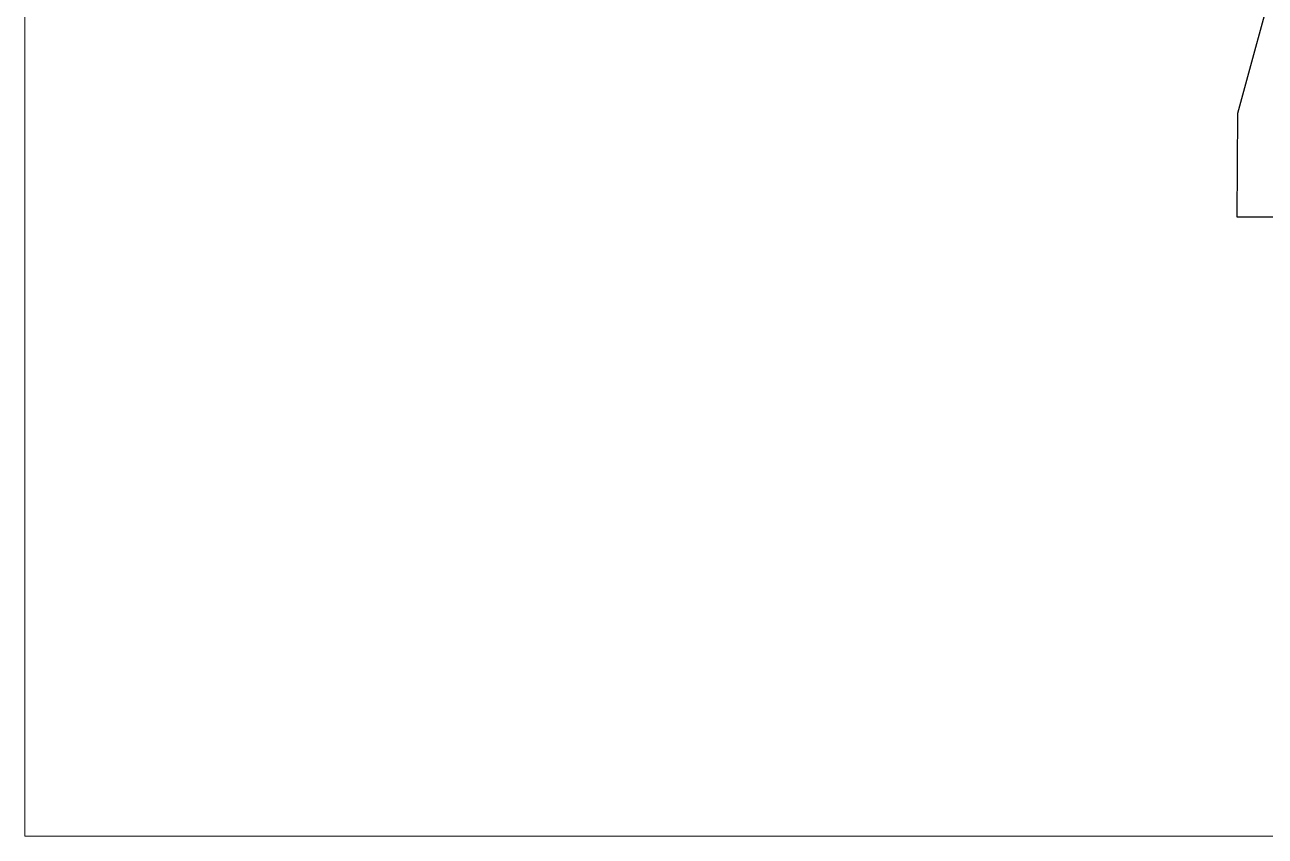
# Model space of a CAD drawing. Header units: millimetres. Extents: x 897770 to 1185420, y -692043 to -233237.
# Drawn here: x 898093 to 935416, y -621771 to -597352 of the extents above; entities that cross this region are included whole.
import ezdxf
from ezdxf.enums import TextEntityAlignment as Align

# ---------------------------------------------------------------- set-up
doc = ezdxf.new("R2010")
doc.units = ezdxf.units.MM
doc.header["$MEASUREMENT"] = 0
for name, color, linetype, lineweight in [('A-Detail Lines', 8, 'Continuous', 25), ('Ann_TitleBlock 2', 5, 'Continuous', 25), ('Anno_Tittleblock', 5, 'Continuous', 13)]:
    doc.layers.add(name, color=color, linetype=linetype, lineweight=lineweight)
doc.styles.add('TITLE', font='swissel.ttf', dxfattribs={"height": 4.3})

# ---------------------------------------------------------------- blocks, each defined once
blk = doc.blocks.new('IIITD WD A1- L Format Library')
at = {"layer": 'Anno_Tittleblock', "color": 5}
blk.add_lwpolyline([(0, -7.57), (775, -7.57), (775, 573.91), (0, 573.91)], close=True, dxfattribs=at)
at = {"style": 'TITLE'}
for tag, p, height in [('PROJECT NAME 1', (779.17, 137.4), 2.98), ('PROJECT NAME 2', (779.17, 132.23), 2.98), ('PROJECT_NAME_3', (779.17, 127.37), 2.98), ('1:100@A1', (818.06, 91.92), 2.25), ('03.04.11', (821.96, 84.64), 2.25), ('A-2.03', (844.81, 84.28), 4), ('AC', (827.5, 76.14), 2.25), ('A', (858.85, 75.94), 3.66)]:
    blk.add_attdef(tag, p, '', height=height, dxfattribs=at)
for p in [(780.3, 113.01), (780.3, 106.37)]:
    blk.add_attdef('FIRST FLOOR PLAN', text='', height=3.39, dxfattribs=at).set_placement(p, align=Align.TOP_LEFT)

msp = doc.modelspace()

# ---------------------------------------------------------------- linework, layer by layer
at = {"layer": 'A-Detail Lines', "elevation": 0}
msp.add_lwpolyline([(961960.1, -596943.6), (959385.1, -606553.5), (937840.7, -603141.2), (934575.4, -603141.2), (934591.7, -600011.4), (935784.7, -595624)], dxfattribs=at)

# ---------------------------------------------------------------- block references
at = {"layer": 'Ann_TitleBlock 2', "xscale": 95.87942333735619, "yscale": 95.87942333735619, "zscale": 95.87942333735619}
msp.add_blockref('IIITD WD A1- L Format Library', (898093.1, -621046), dxfattribs=at)

doc.saveas('drawing.dxf')
